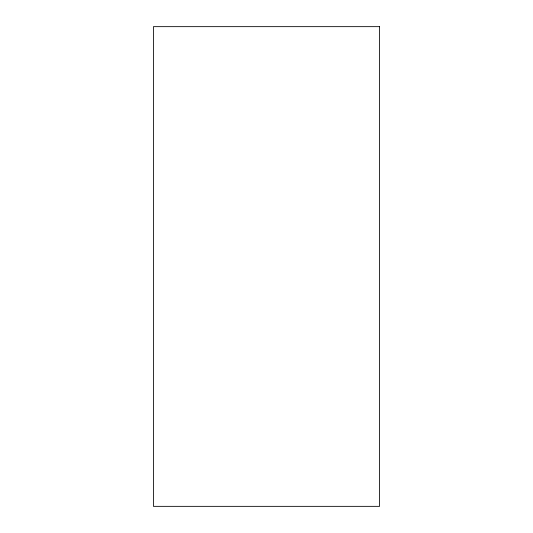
<?xml version="1.0" encoding="UTF-8"?>
<svg xmlns="http://www.w3.org/2000/svg" width="533" height="533" viewBox="0 0 533 533"><rect width="100%" height="100%" fill="white"/><g stroke="black" fill="none" stroke-linecap="round" stroke-linejoin="round"><path stroke-width="0.8" d="M379.569 26.65L153.431 26.65L153.431 506.35L379.569 506.35L379.569 26.65"/></g></svg>
